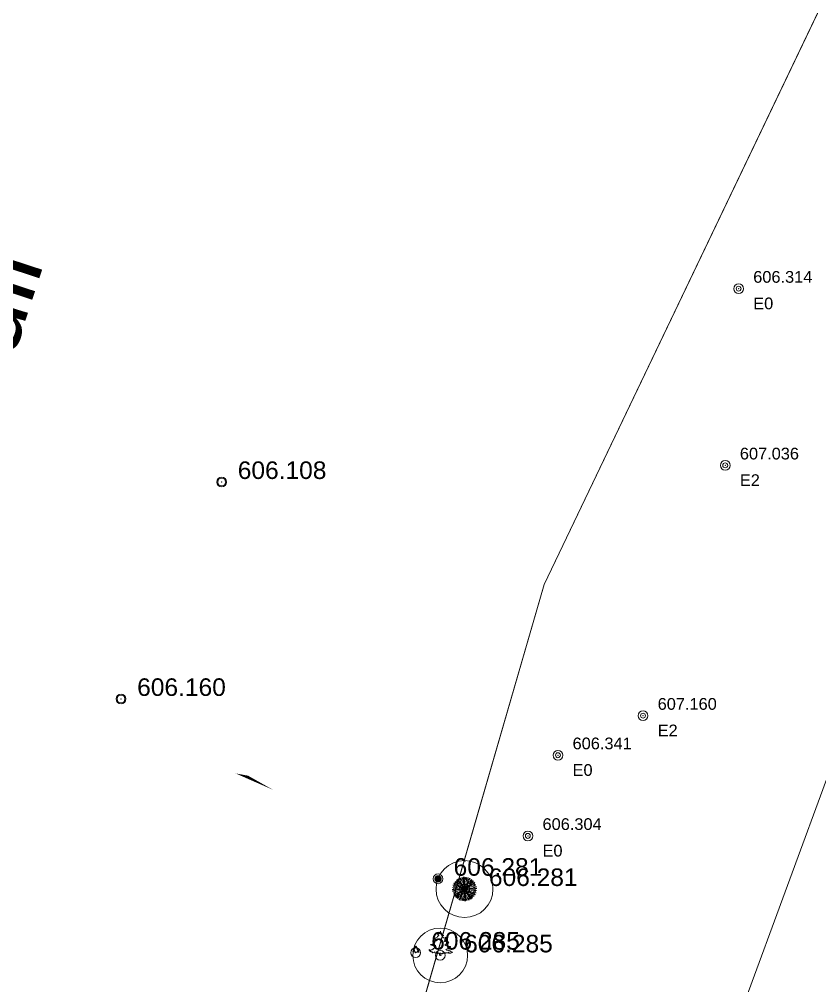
# Model space of a CAD drawing. Header units: metres. Extents: x 7508213 to 7508396, y 4696547 to 4696848.
# Drawn here: x 7508349.44 to 7508365.85, y 4696761.81 to 4696781.61 of the extents above; entities that cross this region are included whole.
import ezdxf

# ---------------------------------------------------------------- set-up
doc = ezdxf.new("R2010")
doc.units = ezdxf.units.M
doc.header["$PDMODE"] = 32
doc.header["$PDSIZE"] = 0.2
for name, color, linetype, lineweight, true_color in [('asfalt', 7, 'Continuous', 0, 0x7b8778), ('peme kurorat', 7, 'Continuous', 0, 0x6dc43b), ('pisha', 7, 'Continuous', 0, 0x004d00), ('pisha kurorat', 7, 'Continuous', 0, 0x80b14e)]:
    doc.layers.add(name, color=color, linetype=linetype, lineweight=lineweight, true_color=true_color)
for name, color, linetype, lineweight in [('E0 pikat', 4, 'Continuous', 0), ('E1 pikat', 10, 'Continuous', 0), ('emrat e rrugeve', 7, 'Continuous', 0), ('Matjet', 210, 'Continuous', 0), ('Parc-Kojshi', 251, 'Continuous', 0), ('Parc-Re', 7, 'Continuous', 0), ('peme', 3, 'Continuous', 0)]:
    doc.layers.add(name, color=color, linetype=linetype, lineweight=lineweight)
doc.styles.get("Standard").update_dxf_attribs({"font": 'arial.ttf'})

# ---------------------------------------------------------------- blocks, each defined once
blk = doc.blocks.new('*U58')
at = {"color": 0, "linetype": 'ByBlock', "lineweight": -2, "transparency": 16777216}
blk.add_line((0, 0), (0, 0), dxfattribs=at)
blk.add_circle((0, 0), 0.5, dxfattribs=at)
blk = doc.blocks.new('*U1091', base_point=(7508363.912, 4696772.471, 607.036))
at = {"layer": 'E1 pikat', "linetype": 'ByBlock', "char_height": 0.24}
for s, insert, attachment_point in [('607.036', (7508364.211999999, 4696772.711, 607.036), 4), ('E2', (7508364.211999999, 4696772.288380628, 607.036), 1)]:
    blk.add_mtext(s, dxfattribs=dict(at, insert=insert, attachment_point=attachment_point))
blk = doc.blocks.new('*U1092', base_point=(7508363.912, 4696772.471, 607.036))
at = {"layer": 'E1 pikat', "linetype": 'ByBlock', "lineweight": -2}
blk.add_blockref('*U1091', (7508363.912, 4696772.471, 607.036), dxfattribs=at)
blk = doc.blocks.new('*U1093', base_point=(7508363.912, 4696772.471, 607.036))
at = {"layer": 'E1 pikat', "linetype": 'ByBlock', "lineweight": -2}
blk.add_blockref('*U1092', (7508363.912, 4696772.471, 607.036), dxfattribs=at)
at = {"layer": 'E1 pikat', "linetype": 'ByBlock', "lineweight": -2, "xscale": 0.09999999800000003, "yscale": 0.09999999800000003, "zscale": 0.09999999800000003}
blk.add_blockref('*U58', (7508363.912, 4696772.471, 607.036), dxfattribs=at)
blk = doc.blocks.new('*U1097', base_point=(7508362.227, 4696767.342, 607.16))
at = {"layer": 'E1 pikat', "linetype": 'ByBlock', "char_height": 0.24}
for s, insert, attachment_point in [('607.160', (7508362.527, 4696767.582, 607.16), 4), ('E2', (7508362.527, 4696767.159462483, 607.16), 1)]:
    blk.add_mtext(s, dxfattribs=dict(at, insert=insert, attachment_point=attachment_point))
blk = doc.blocks.new('*U1098', base_point=(7508362.227, 4696767.342, 607.16))
at = {"layer": 'E1 pikat', "linetype": 'ByBlock', "lineweight": -2}
blk.add_blockref('*U1097', (7508362.227, 4696767.342, 607.16), dxfattribs=at)
blk = doc.blocks.new('*U1099', base_point=(7508362.227, 4696767.342, 607.16))
at = {"layer": 'E1 pikat', "linetype": 'ByBlock', "lineweight": -2}
blk.add_blockref('*U1098', (7508362.227, 4696767.342, 607.16), dxfattribs=at)
at = {"layer": 'E1 pikat', "linetype": 'ByBlock', "lineweight": -2, "xscale": 0.09999999800000003, "yscale": 0.09999999800000003, "zscale": 0.09999999800000003}
blk.add_blockref('*U58', (7508362.227, 4696767.342, 607.16), dxfattribs=at)
blk = doc.blocks.new('Tree-Evergreen')
for points in [[(0.0812500000001819, 11.86250000000018), (-0.1434166666667807, 11.00308333333351), (-0.4938333333334413, 10.70358333333343), (-1.077916666666624, 10.50391666666656), (-1.311583333333147, 10.20433333333312), (-1.077916666666624, 10.30416666666679), (-0.8443333333334522, 10.25424999999996), (-0.7274999999999636, 9.9048333333335), (-1.00008333333335, 9.50541666666686), (-1.389499999999771, 9.255833333333612), (-1.506333333333259, 9.155999999999949), (-1.194750000000113, 9.20591666666678), (-1.233749999999873, 9.106083333333117), (-1.778916666666646, 8.75658333333331), (-2.479833333333318, 8.45708333333323), (-3.025000000000091, 8.057749999999942), (-3.219666666666853, 7.758166666666511), (-3.025000000000091, 7.858000000000175), (-2.67450000000008, 7.957833333333383), (-2.479833333333318, 7.858000000000175), (-2.324083333333419, 7.858000000000175), (-2.051500000000033, 7.957833333333383)], [(0.0929999999998472, 11.83083333333343), (0.3167499999999563, 10.97024999999985), (0.6093333333333248, 10.59508333333315), (1.142916666666679, 10.37441666666655), (0.9535833333334267, 10.37441666666655), (0.7470833333331939, 10.26408333333347), (0.7642500000001746, 10.1538333333333), (1.056833333333543, 9.822833333333165), (1.745333333333292, 9.668333333333521), (1.280583333333198, 9.602166666666562), (0.8674999999998363, 9.447666666666464), (0.9880000000002838, 9.403583333333245), (0.9019166666666933, 9.249083333333147), (1.263416666666672, 9.33733333333339), (0.970833333333303, 9.116750000000138), (1.383916666666664, 9.00641666666661), (1.229000000000269, 8.940166666666755), (1.55600000000004, 8.54300000000012), (2.227249999999913, 8.432666666666591), (2.571500000000015, 8.653333333333194), (2.74358333333339, 8.873999999999796), (2.726416666666864, 8.763666666666722), (2.692000000000007, 8.454749999999876), (2.416583333333165, 8.145833333333485), (2.330500000000029, 7.792750000000069), (2.037916666666661, 7.792750000000069), (2.364999999999782, 7.638333333333321), (2.760833333333267, 7.572166666666817), (3.070666666666511, 7.660416666666606), (2.829666666666526, 7.483833333333223), (2.451000000000022, 7.395583333333434), (2.640333333333274, 7.351500000000215), (2.278916666666646, 7.174916666666832), (2.485416666666879, 7.130833333333157), (1.848583333333409, 7.020500000000084), (2.227249999999913, 6.733666666666522), (2.829666666666526, 6.601250000000164), (3.466499999999996, 6.667416666666668), (3.724666666666508, 6.865999999999985), (3.741916666666839, 6.667416666666668), (4.189416666666602, 6.380583333333561)], [(-2.03125, 7.962500000000091), (-1.701000000000022, 7.858000000000175), (-1.428416666666635, 7.858000000000175), (-1.584166666666533, 7.608416666666926), (-1.311583333333147, 7.608416666666926), (-1.545250000000124, 7.259000000000015), (-2.557666666666591, 6.709833333333336), (-2.596666666666806, 6.410333333333256), (-3.025000000000091, 5.861166666666577), (-3.959499999999935, 5.461833333333288), (-4.504666666666708, 5.311999999999898), (-4.660416666666606, 5.112333333333481), (-4.34891666666681, 4.962583333333441), (-4.271083333333081, 5.06241666666665), (-3.842666666666446, 5.112333333333481), (-3.609083333333274, 4.812833333333401), (-2.985999999999876, 4.91266666666661), (-2.791333333333114, 5.21216666666669), (-2.129333333333307, 4.862750000000233), (-2.401916666666693, 4.862750000000233), (-2.518750000000182, 4.713000000000193), (-2.051500000000033, 4.513249999999971), (-2.168249999999716, 4.014083333333474), (-2.596666666666806, 3.464916666666795), (-3.297583333333478, 3.365083333333132), (-3.609083333333274, 2.815916666666453), (-3.686916666666548, 3.015666666666675), (-3.998500000000149, 2.716083333333245), (-4.543666666666468, 2.616250000000036), (-5.049833333333481, 2.616250000000036), (-5.439249999999902, 2.865833333333285), (-5.400333333333492, 2.566333333333205), (-5.166666666666515, 2.416583333333165), (-5.088833333333241, 2.266833333333125), (-4.699416666666821, 2.316749999999956), (-4.971999999999753, 1.867416666666486), (-4.465749999999844, 1.967250000000149), (-4.465749999999844, 1.567916666666861), (-4.115249999999833, 1.767583333333278), (-3.725916666666762, 1.817500000000109), (-3.842666666666446, 1.567916666666861), (-3.803750000000036, 1.318333333333157), (-3.53116666666665, 1.318333333333157), (-2.869249999999738, 1.518000000000029), (-2.635583333333216, 1.767583333333278), (-2.557666666666591, 1.318333333333157), (-2.129333333333307, 1.11858333333339), (-2.051500000000033, 1.268416666666781), (-1.701000000000022, 1.418166666666821), (-1.506333333333259, 1.268416666666781), (-1.350500000000011, 0.9688333333333503), (-0.8053333333332375, 1.318333333333157), (-0.688583333333554, 0.9688333333333503), (-0.104416666666566, 1.318333333333157), (0.01241666666646779, 1.068666666666559), (1.258416666666562, 0.7691666666664787), (0.8690833333334922, 1.018750000000182), (1.530999999999949, 0.8690000000001419), (1.258416666666562, 1.068666666666559), (1.803583333333336, 1.11858333333339), (2.270916666666835, 0.9688333333333503), (2.69925000000012, 1.018750000000182), (2.231999999999971, 1.268416666666781), (3.322333333333518, 1.268416666666781), (4.140083333333223, 1.068666666666559), (3.867499999999836, 1.368249999999989), (3.945333333333565, 1.617833333333238), (4.490499999999884, 1.168583333333117), (5.113499999999931, 1.11858333333339), (5.970249999999851, 1.418166666666821), (5.775500000000193, 1.567916666666861), (5.425083333333532, 1.518000000000029), (5.425083333333532, 1.717666666666446), (5.152500000000146, 1.717666666666446), (5.152500000000146, 2.017166666666526), (4.918833333333168, 2.017166666666526), (4.685249999999996, 2.366666666666788), (4.607333333333372, 2.166999999999916), (4.37366666666685, 2.216916666666748), (4.062166666666599, 2.516416666666828), (3.633833333333314, 2.516416666666828), (3.283333333333303, 2.516416666666828), (2.73816666666653, 2.815916666666453), (3.633833333333314, 3.414999999999964), (4.37366666666685, 3.414999999999964), (4.179000000000087, 3.814416666666602), (4.76308333333327, 4.014083333333474), (5.152500000000146, 3.964166666666642), (4.996750000000247, 4.363499999999931), (4.451583333333474, 4.263666666666722), (3.672750000000178, 4.363499999999931), (3.400166666666792, 4.713000000000193), (3.166500000000269, 4.613083333333179), (3.010749999999916, 4.962583333333441), (2.660333333333256, 4.862750000000233), (2.270916666666835, 5.21216666666669), (2.777166666666744, 5.461833333333288), (3.672750000000178, 5.561666666666497), (3.867499999999836, 6.010916666666617), (4.179000000000087, 6.360416666666879)]]:
    blk.add_lwpolyline(points)
at = {"flags": 128}
for points in [[(-0.40625, 0), (-0.282333333333554, 0.6331666666665114), (-0.3226666666664642, 1.175416666666479)], [(0.40625, 0), (0.3420000000000982, 0.7966666666666242), (0.3487500000001091, 0.9860833333332266)]]:
    blk.add_lwpolyline(points, dxfattribs=at)
blk = doc.blocks.new('*U1202', base_point=(7508357.568, 4696762.486, 606.285))
at = {"layer": 'pisha kurorat', "linetype": 'ByBlock', "insert": (7508357.885326871, 4696762.726, 606.285), "char_height": 0.36, "attachment_point": 4}
blk.add_mtext('{\\C256;606.285}', dxfattribs=at)
blk = doc.blocks.new('*U1203', base_point=(7508357.568, 4696762.486, 606.285))
at = {"layer": 'pisha kurorat', "linetype": 'ByBlock', "lineweight": -2}
blk.add_blockref('*U1202', (7508357.568, 4696762.486, 606.285), dxfattribs=at)
blk = doc.blocks.new('*U1204', base_point=(7508357.568, 4696762.486, 606.285))
at = {"layer": 'pisha kurorat', "linetype": 'ByBlock', "lineweight": -2}
blk.add_blockref('*U1203', (7508357.568, 4696762.486, 606.285), dxfattribs=at)
at = {"layer": 'pisha kurorat', "linetype": 'ByBlock', "lineweight": -2, "xscale": 0.0118018967334034, "yscale": 0.0118018967334034, "zscale": 0.0118018967334034}
blk.add_blockref('Tree-Evergreen', (7508357.568, 4696762.486, 606.285), dxfattribs=at)
blk = doc.blocks.new('*U1205', base_point=(7508358.07, 4696762.43, 606.285))
at = {"layer": 'pisha', "linetype": 'ByBlock', "insert": (7508358.560453109, 4696762.67, 606.285), "char_height": 0.36, "attachment_point": 4}
blk.add_mtext('{\\C256;606.285}', dxfattribs=at)
blk = doc.blocks.new('*U1206', base_point=(7508358.07, 4696762.43, 606.285))
at = {"layer": 'pisha', "linetype": 'ByBlock', "lineweight": -2}
blk.add_blockref('*U1205', (7508358.07, 4696762.43, 606.285), dxfattribs=at)
blk = doc.blocks.new('*U1207', base_point=(7508358.07, 4696762.43, 606.285))
at = {"layer": 'pisha', "linetype": 'ByBlock', "lineweight": -2, "xscale": 0.04214963119072643, "yscale": 0.04214963119072643, "zscale": 0.04214963119072643}
blk.add_blockref('Tree-Evergreen', (7508358.07, 4696762.43, 606.285), dxfattribs=at)
at = {"layer": 'pisha', "linetype": 'ByBlock', "lineweight": -2}
blk.add_blockref('*U1206', (7508358.07, 4696762.43, 606.285), dxfattribs=at)
blk = doc.blocks.new('Tree 6')
at = {"color": 0, "linetype": 'ByBlock', "lineweight": -2}
for p, q in [((-0.05811213933351045, 0.08036016294754944), (-0.07139707465470124, 0.1012919391943008)), ((-0.05350241476329742, 0.08694757235087636), (-0.06601734581517871, 0.1055178785457915)), ((-0.04344669400261303, 0.09038982024863884), (-0.05281094399134822, 0.1039898266618575)), ((-0.03408244401387783, 0.0869898186453355), (-0.04761492722930605, 0.1122500186448079)), ((-0.02107527238318418, 0.06708009138836601), (-0.03668616230342892, 0.1136995491089117)), ((-0.0184715540936331, 0.09185000902498075), (-0.02523208579281722, 0.1214801170412407)), ((-0.007017477583021403, 0.05104998978532294), (-0.0163817275717566, 0.1088500170415045)), ((-0.01014650745730616, 0.0986500122315892), (-0.01118571080971442, 0.1234199298682039)), ((-0.002860664173388372, 0.1020500138348943), (-0.004413759293471209, 0.1243898362816864)), ((0.00756896940760754, 0.100003227580137), (0.006259294236584445, 0.1164633036199838)), ((0.01397864698358831, 0.09237661482439918), (0.01488927274247764, 0.1210188313363325)), ((0.01528832441866967, 0.06863069942209776), (0.0250786260323288, 0.1168097790788689)), ((0.0194476810352775, 0.04771932680853652), (0.04023801628573498, 0.1024577437461893)), ((0.02992816942002552, 0.08878021820027904), (0.03888843123357244, 0.1178209103088292)), ((0.04053787289807964, 0.09050667040485472), (0.05202285521350358, 0.112477650004017)), ((0.04854759907159778, 0.0898082365242665), (0.05837249046650772, 0.1099316378392636)), ((-0.09237661482440096, 0.01397864698358831), (-0.1210188313363343, 0.01488927274247587)), ((-0.08878021820027993, 0.02992816942002463), (-0.117820910308831, 0.03888843123357155)), ((-0.06863069942209865, 0.01528832441866967), (-0.1168097790788707, 0.0250786260323288)), ((-0.1000032275801379, 0.00756896940760754), (-0.1164633036199838, 0.006259294236583557)), ((-0.09050667040485649, 0.04053787289807786), (-0.112477650004017, 0.05202285521350269)), ((-0.0898082365242665, 0.04854759907159689), (-0.1099316378392636, 0.05837249046650683)), ((-0.0477193268085383, 0.0194476810352775), (-0.1024577437461902, 0.04023801628573409)), ((-0.08282085084103219, 0.05655653357752399), (-0.09773053242527396, 0.0636523596286338)), ((-0.0730111716617472, 0.05829417081052135), (-0.09736074590233113, 0.07340390410702824)), ((-0.04389555586027161, 0.00226231317547132), (-0.09428190315482432, 0.004859152311333048)), ((-0.05179176696969723, 0.04755542703891535), (-0.08862092307658553, 0.08012361677544)), ((-0.04408284119428352, 0.02373325728629538), (-0.0847592245948956, 0.04563255067503391)), ((-0.06192183960495523, 0.07030866410664594), (-0.08259168580766918, 0.09258882451601202)), ((-0.03688350990049827, 0.02390699861140888), (-0.07922094709355498, 0.05134910091988587)), ((-0.03160230875004721, 0.0407018492255169), (-0.06861200075576956, 0.08607601617443272)), ((-0.01933977001043452, 0.005462673619431868), (-0.05657533076001897, 0.01544073560374315)), ((-0.02631023170209623, 0.04259502432162421), (-0.05058736636673355, 0.08189856042150723)), ((-0.01998855724886095, 0.03914582307596959), (-0.04293280223493845, 0.08408009940488981)), ((0, 0), (-0.0422697922371249, -0.001256701148649952)), ((-0.01401739532266788, 0.01440069913222786), (-0.04127530586381223, 0.04165973466596995)), ((0, 0), (-0.03723506446436531, 0.02004656099886759)), ((0, 0), (-0.03597836331571624, -0.02222323123825909)), ((0, 0), (-0.03383833648485446, 0.00174397870047116)), ((0, 0), (-0.03017684836792611, -0.0154088383841593)), ((0, 0), (-0.02843286966745318, 0.01842949810069427)), ((0, 0), (-0.02222323123825731, 0.03597836331571536)), ((0, 0), (-0.02004656099886759, -0.03723506446436531)), ((0, 0), (-0.01842949810069605, -0.02843286966745495)), ((0, 0), (-0.01540883838415841, 0.03017684836792611)), ((-0.004939070878204888, 0.01948006894209975), (-0.01491559609404902, 0.05671604146755449)), ((-0.001487816872657532, 0.05004348898839162), (-0.002860664173388372, 0.09621991704176658)), ((0, 0), (-0.001743978700472937, -0.03383833648485535)), ((0, 0), (-0.001256701148649064, 0.0422697922371249)), ((0, 0), (0.02004656099886759, 0.03723506446436531)), ((0, 0), (0.001743978700472937, 0.03383833648485357)), ((0, 0), (0.01842949810069605, 0.0284328696674514)), ((0, 0), (0.03597836331571624, 0.02222323123825731)), ((0, 0), (0.03017684836792611, 0.01540883838415752)), ((0, 0), (0.0422697922371249, 0.001256701148648176)), ((0, 0), (0.01540883838415841, -0.03017684836792611)), ((0, 0), (0.001256701148649064, -0.04226979223712668)), ((0, 0), (0.03383833648485446, -0.001743978700474713)), ((0, 0), (0.03723506446436531, -0.02004656099886759)), ((0, 0), (0.02843286966745318, -0.01842949810069783)), ((0, 0), (0.02222323123825731, -0.03597836331571713)), ((0.002262313175472208, 0.04389555586027072), (0.004859152311334825, 0.09428190315482432)), ((0.005462673619433644, 0.01933977001043274), (0.01544073560374315, 0.05657533076001897)), ((0.01440069913222963, 0.01401739532266788), (0.04165973466596995, 0.04127530586381134)), ((0.01948006894210064, 0.004939070878204888), (0.05671604146755538, 0.01491559609404902)), ((0.02373325728629627, 0.04408284119428174), (0.04563255067503391, 0.08475922459489382)), ((0.02390699861141066, 0.03688350990049827), (0.05134910091988587, 0.0792209470935532)), ((0.03914582307597048, 0.01998855724886006), (0.08408009940488981, 0.04293280223493845)), ((0.0407018492255169, 0.03160230875004544), (0.08607601617443361, 0.06861200075576868)), ((0.04259502432162598, 0.02631023170209623), (0.08189856042150812, 0.05058736636673267)), ((0.04755542703891535, 0.05179176696969634), (0.08012361677544089, 0.08862092307658465)), ((0.0500434889883925, 0.001487816872657532), (0.09621991704176747, 0.002860664173386596)), ((0.05104998978532471, 0.007017477583019627), (0.1088500170415045, 0.01638172757175482)), ((0.05655653357752488, 0.0828208508410313), (0.06365235962863558, 0.09773053242527396)), ((0.05829417081052224, 0.0730111716617472), (0.07340390410702824, 0.09736074590233024)), ((0.06708009138836601, 0.02107527238318241), (0.1136995491089134, 0.03668616230342892)), ((0.07030866410664682, 0.06192183960495434), (0.09258882451601291, 0.0825916858076674)), ((0.08036016294754944, 0.05811213933350956), (0.1012919391943017, 0.07139707465470124)), ((0.08694757235087813, 0.05350241476329742), (0.1055178785457924, 0.06601734581517782)), ((0.0869898186453355, 0.03408244401387606), (0.1122500186448088, 0.04761492722930605)), ((0.09038982024864062, 0.04344669400261125), (0.1039898266618593, 0.05281094399134645)), ((0.09185000902498075, 0.0184715540936331), (0.1214801170412407, 0.02523208579281544)), ((0.09865001223159009, 0.01014650745730528), (0.1234199298682048, 0.01118571080971265)), ((0.1020500138348952, 0.002860664173386596), (0.1243898362816864, 0.004413759293470321)), ((-0.1020500138348952, -0.002860664173388372), (-0.1243898362816864, -0.004413759293472097)), ((-0.09865001223159009, -0.01014650745730705), (-0.1234199298682048, -0.0111857108097162)), ((-0.09185000902498075, -0.0184715540936331), (-0.1214801170412407, -0.02523208579281899)), ((-0.06708009138836601, -0.02107527238318596), (-0.1136995491089134, -0.03668616230342892)), ((-0.0869898186453355, -0.03408244401387961), (-0.1122500186448088, -0.04761492722930782)), ((-0.05104998978532471, -0.007017477583023179), (-0.1088500170415045, -0.01638172757175838)), ((-0.08694757235087813, -0.05350241476329742), (-0.1055178785457924, -0.0660173458151796)), ((-0.09038982024864062, -0.04344669400261481), (-0.1039898266618593, -0.05281094399135)), ((-0.08036016294754944, -0.05811213933351134), (-0.1012919391943017, -0.07139707465470124)), ((-0.0500434889883925, -0.001487816872657532), (-0.09621991704176747, -0.002860664173388372)), ((-0.07030866410664682, -0.06192183960495612), (-0.09258882451601291, -0.08259168580767096)), ((-0.0407018492255169, -0.03160230875004899), (-0.08607601617443361, -0.06861200075577045)), ((-0.03914582307597048, -0.01998855724886184), (-0.08408009940488981, -0.04293280223494023)), ((-0.04259502432162598, -0.02631023170209801), (-0.08189856042150812, -0.05058736636673444)), ((-0.04755542703891535, -0.05179176696969812), (-0.08012361677544177, -0.08862092307658642)), ((-0.05829417081052313, -0.0730111716617472), (-0.07340390410702824, -0.09736074590233201)), ((-0.05655653357752488, -0.08282085084103308), (-0.06365235962863558, -0.09773053242527396)), ((-0.04854759907159778, -0.0898082365242665), (-0.05837249046650772, -0.1099316378392636)), ((-0.01948006894210064, -0.004939070878204888), (-0.05671604146755538, -0.01491559609404902)), ((-0.04053787289807964, -0.09050667040485649), (-0.05202285521350358, -0.112477650004017)), ((-0.02390699861141066, -0.03688350990049827), (-0.05134910091988587, -0.07922094709355676)), ((-0.02373325728629627, -0.04408284119428529), (-0.04563255067503391, -0.08475922459489738)), ((-0.01440069913222963, -0.01401739532266788), (-0.04165973466596995, -0.04127530586381312)), ((-0.0194476810352775, -0.04771932680854007), (-0.04023801628573498, -0.1024577437461911)), ((-0.02992816942002552, -0.08878021820028081), (-0.03888843123357244, -0.117820910308831)), ((-0.01528832441866967, -0.06863069942209954), (-0.0250786260323288, -0.1168097790788707)), ((-0.005462673619433644, -0.0193397700104363), (-0.01544073560374404, -0.05657533076001897)), ((-0.01397864698358831, -0.09237661482440274), (-0.01488927274247764, -0.1210188313363361)), ((-0.002262313175472208, -0.04389555586027249), (-0.004859152311334825, -0.0942819031548261)), ((0.001487816872657532, -0.05004348898839339), (0.002860664173388372, -0.09621991704176835)), ((0.004939070878204888, -0.01948006894210152), (0.01491559609404902, -0.05671604146755627)), ((0.007017477583021403, -0.05104998978532649), (0.0163817275717566, -0.1088500170415045)), ((0.01401739532266788, -0.01440069913223141), (0.04127530586381223, -0.04165973466597173)), ((0.0184715540936331, -0.09185000902498075), (0.02523208579281722, -0.1214801170412407)), ((0.01933977001043452, -0.005462673619433644), (0.05657533076001897, -0.01544073560374493)), ((0.01998855724886095, -0.03914582307597136), (0.04293280223493845, -0.08408009940488981)), ((0.02107527238318418, -0.06708009138836601), (0.03668616230342892, -0.1136995491089152)), ((0.02631023170209623, -0.04259502432162776), (0.05058736636673355, -0.081898560421509)), ((0.03160230875004721, -0.0407018492255169), (0.06861200075576956, -0.0860760161744345)), ((0.03408244401387783, -0.0869898186453355), (0.04761492722930605, -0.1122500186448097)), ((0.03688350990049827, -0.02390699861141243), (0.07922094709355498, -0.05134910091988587)), ((0.04344669400261303, -0.09038982024864062), (0.05281094399134822, -0.1039898266618593)), ((0.04389555586027161, -0.002262313175473096), (0.09428190315482432, -0.004859152311336601)), ((0.04408284119428352, -0.02373325728629716), (0.0847592245948956, -0.04563255067503391)), ((0.0477193268085383, -0.0194476810352775), (0.1024577437461902, -0.04023801628573587)), ((0.05179176696969723, -0.04755542703891535), (0.08862092307658553, -0.08012361677544177)), ((0.05350241476329742, -0.08694757235087991), (0.06601734581517871, -0.1055178785457933)), ((0.05811213933351045, -0.08036016294754944), (0.07139707465470124, -0.1012919391943026)), ((0.06192183960495523, -0.07030866410664771), (0.08259168580766918, -0.0925888245160138)), ((0.06863069942209954, -0.01528832441866967), (0.1168097790788707, -0.0250786260323288)), ((0.0730111716617472, -0.05829417081052313), (0.09736074590233113, -0.07340390410702824)), ((0.08282085084103219, -0.05655653357752577), (0.09773053242527396, -0.06365235962863736)), ((0.08878021820027993, -0.02992816942002641), (0.117820910308831, -0.03888843123357333)), ((0.0898082365242665, -0.04854759907159867), (0.1099316378392636, -0.05837249046650861)), ((0.09050667040485649, -0.04053787289808142), (0.112477650004017, -0.05202285521350447)), ((0.09237661482440096, -0.01397864698358831), (0.1210188313363343, -0.01488927274247942)), ((0.1000032275801379, -0.00756896940760754), (0.1164633036199838, -0.006259294236585333)), ((-0.00756896940760754, -0.1000032275801388), (-0.006259294236584445, -0.1164633036199856)), ((0.002860664173388372, -0.1020500138348961), (0.004413759293470321, -0.1243898362816864)), ((0.01014650745730616, -0.09865001223159098), (0.01118571080971442, -0.1234199298682057))]:
    blk.add_line(p, q, dxfattribs=at)
blk = doc.blocks.new('*U1208', base_point=(7508358.568, 4696763.79, 606.281))
at = {"layer": 'peme', "linetype": 'ByBlock', "insert": (7508359.068, 4696764.03, 606.281), "char_height": 0.36, "attachment_point": 4}
blk.add_mtext('{\\C256;606.281}', dxfattribs=at)
blk = doc.blocks.new('*U1209', base_point=(7508358.568, 4696763.79, 606.281))
at = {"layer": 'peme', "linetype": 'ByBlock', "lineweight": -2}
blk.add_blockref('*U1208', (7508358.568, 4696763.79, 606.281), dxfattribs=at)
blk = doc.blocks.new('*U1210', base_point=(7508358.568, 4696763.79, 606.281))
at = {"layer": 'peme', "linetype": 'ByBlock', "lineweight": -2}
blk.add_blockref('*U1209', (7508358.568, 4696763.79, 606.281), dxfattribs=at)
at = {"layer": 'peme', "linetype": 'ByBlock', "lineweight": -2, "xscale": 2.009810507619478, "yscale": 2.009810507619478, "zscale": 2.009810507619478}
blk.add_blockref('Tree 6', (7508358.568, 4696763.79, 606.281), dxfattribs=at)
blk = doc.blocks.new('*U1211', base_point=(7508358.025, 4696764, 606.281))
at = {"layer": 'peme kurorat', "linetype": 'ByBlock', "insert": (7508358.345000001, 4696764.24, 606.281), "char_height": 0.36, "attachment_point": 4}
blk.add_mtext('{\\C256;606.281}', dxfattribs=at)
blk = doc.blocks.new('*U1212', base_point=(7508358.025, 4696764, 606.281))
at = {"layer": 'peme kurorat', "linetype": 'ByBlock', "lineweight": -2}
blk.add_blockref('*U1211', (7508358.025, 4696764, 606.281), dxfattribs=at)
blk = doc.blocks.new('*U1213', base_point=(7508358.025, 4696764, 606.281))
at = {"layer": 'peme kurorat', "linetype": 'ByBlock', "lineweight": -2}
blk.add_blockref('*U1212', (7508358.025, 4696764, 606.281), dxfattribs=at)
at = {"layer": 'peme kurorat', "linetype": 'ByBlock', "lineweight": -2, "xscale": 0.5627469421334539, "yscale": 0.5627469421334539, "zscale": 0.5627469421334539}
blk.add_blockref('Tree 6', (7508358.025, 4696764, 606.281), dxfattribs=at)
blk = doc.blocks.new('*U1214', base_point=(7508359.867, 4696764.879, 606.304))
at = {"layer": 'E0 pikat', "linetype": 'ByBlock', "char_height": 0.24}
for s, insert, attachment_point in [('606.304', (7508360.166999999, 4696765.119, 606.304), 4), ('E0', (7508360.166999999, 4696764.696380627, 606.304), 1)]:
    blk.add_mtext(s, dxfattribs=dict(at, insert=insert, attachment_point=attachment_point))
blk = doc.blocks.new('*U1215', base_point=(7508359.867, 4696764.879, 606.304))
at = {"layer": 'E0 pikat', "linetype": 'ByBlock', "lineweight": -2}
blk.add_blockref('*U1214', (7508359.867, 4696764.879, 606.304), dxfattribs=at)
blk = doc.blocks.new('*U1216', base_point=(7508359.867, 4696764.879, 606.304))
at = {"layer": 'E0 pikat', "linetype": 'ByBlock', "lineweight": -2}
blk.add_blockref('*U1215', (7508359.867, 4696764.879, 606.304), dxfattribs=at)
at = {"layer": 'E0 pikat', "linetype": 'ByBlock', "lineweight": -2, "xscale": 0.09999999800000003, "yscale": 0.09999999800000003, "zscale": 0.09999999800000003}
blk.add_blockref('*U58', (7508359.867, 4696764.879, 606.304), dxfattribs=at)
blk = doc.blocks.new('*U1217', base_point=(7508360.483, 4696766.532, 606.341))
at = {"layer": 'E0 pikat', "linetype": 'ByBlock', "char_height": 0.24}
for s, insert, attachment_point in [('606.341', (7508360.783, 4696766.772, 606.341), 4), ('E0', (7508360.783, 4696766.349380627, 606.341), 1)]:
    blk.add_mtext(s, dxfattribs=dict(at, insert=insert, attachment_point=attachment_point))
blk = doc.blocks.new('*U1218', base_point=(7508360.483, 4696766.532, 606.341))
at = {"layer": 'E0 pikat', "linetype": 'ByBlock', "lineweight": -2}
blk.add_blockref('*U1217', (7508360.483, 4696766.532, 606.341), dxfattribs=at)
blk = doc.blocks.new('*U1219', base_point=(7508360.483, 4696766.532, 606.341))
at = {"layer": 'E0 pikat', "linetype": 'ByBlock', "lineweight": -2}
blk.add_blockref('*U1218', (7508360.483, 4696766.532, 606.341), dxfattribs=at)
at = {"layer": 'E0 pikat', "linetype": 'ByBlock', "lineweight": -2, "xscale": 0.09999999800000003, "yscale": 0.09999999800000003, "zscale": 0.09999999800000003}
blk.add_blockref('*U58', (7508360.483, 4696766.532, 606.341), dxfattribs=at)
blk = doc.blocks.new('*U1220', base_point=(7508364.186, 4696776.092, 606.314))
at = {"layer": 'E0 pikat', "linetype": 'ByBlock', "char_height": 0.24}
for s, insert, attachment_point in [('606.314', (7508364.486, 4696776.332, 606.314), 4), ('E0', (7508364.486, 4696775.909380628, 606.314), 1)]:
    blk.add_mtext(s, dxfattribs=dict(at, insert=insert, attachment_point=attachment_point))
blk = doc.blocks.new('*U1221', base_point=(7508364.186, 4696776.092, 606.314))
at = {"layer": 'E0 pikat', "linetype": 'ByBlock', "lineweight": -2}
blk.add_blockref('*U1220', (7508364.186, 4696776.092, 606.314), dxfattribs=at)
blk = doc.blocks.new('*U1222', base_point=(7508364.186, 4696776.092, 606.314))
at = {"layer": 'E0 pikat', "linetype": 'ByBlock', "lineweight": -2}
blk.add_blockref('*U1221', (7508364.186, 4696776.092, 606.314), dxfattribs=at)
at = {"layer": 'E0 pikat', "linetype": 'ByBlock', "lineweight": -2, "xscale": 0.09999999800000003, "yscale": 0.09999999800000003, "zscale": 0.09999999800000003}
blk.add_blockref('*U58', (7508364.186, 4696776.092, 606.314), dxfattribs=at)
blk = doc.blocks.new('*U1268', base_point=(7508351.528, 4696767.685, 606.16))
at = {"layer": 'Matjet', "linetype": 'ByBlock', "insert": (7508351.858, 4696767.925, 606.16), "char_height": 0.36, "attachment_point": 4}
blk.add_mtext('606.160', dxfattribs=at)
blk = doc.blocks.new('*U1269', base_point=(7508351.528, 4696767.685, 606.16))
at = {"layer": 'Matjet', "linetype": 'ByBlock', "lineweight": -2}
blk.add_blockref('*U1268', (7508351.528, 4696767.685, 606.16), dxfattribs=at)
blk = doc.blocks.new('*U1270', base_point=(7508351.528, 4696767.685, 606.16))
at = {"layer": 'Matjet', "linetype": 'ByBlock', "lineweight": -2}
blk.add_blockref('*U1269', (7508351.528, 4696767.685, 606.16), dxfattribs=at)
at = {"layer": 'Matjet', "linetype": 'ByBlock', "lineweight": -2, "xscale": 0.1599999968, "yscale": 0.1599999968, "zscale": 0.1599999968}
blk.add_blockref('*U58', (7508351.528, 4696767.685, 606.16), dxfattribs=at)
blk = doc.blocks.new('*U1271', base_point=(7508353.59, 4696772.13, 606.108))
at = {"layer": 'Matjet', "linetype": 'ByBlock', "insert": (7508353.92, 4696772.37, 606.108), "char_height": 0.36, "attachment_point": 4}
blk.add_mtext('606.108', dxfattribs=at)
blk = doc.blocks.new('*U1272', base_point=(7508353.59, 4696772.13, 606.108))
at = {"layer": 'Matjet', "linetype": 'ByBlock', "lineweight": -2}
blk.add_blockref('*U1271', (7508353.59, 4696772.13, 606.108), dxfattribs=at)
blk = doc.blocks.new('*U1273', base_point=(7508353.59, 4696772.13, 606.108))
at = {"layer": 'Matjet', "linetype": 'ByBlock', "lineweight": -2}
blk.add_blockref('*U1272', (7508353.59, 4696772.13, 606.108), dxfattribs=at)
at = {"layer": 'Matjet', "linetype": 'ByBlock', "lineweight": -2, "xscale": 0.1599999968, "yscale": 0.1599999968, "zscale": 0.1599999968}
blk.add_blockref('*U58', (7508353.59, 4696772.13, 606.108), dxfattribs=at)

msp = doc.modelspace()

# ---------------------------------------------------------------- linework, layer by layer
at = {"layer": 'asfalt'}
msp.add_polyline3d([(7508358.897, 4696744.081, 607.139), (7508363.486, 4696742.282, 607.264), (7508368.504, 4696759.489, 607.168), (7508377.532, 4696783.209, 607.126), (7508373.247, 4696785.754, 606.946), (7508362.504, 4696756.566, 607.139)], close=True, dxfattribs=at)
at = {"layer": 'E0 pikat'}
for p in [(7508364.186, 4696776.092, 606.314), (7508360.483, 4696766.532, 606.341), (7508359.867, 4696764.879, 606.304)]:
    msp.add_point(p, dxfattribs=at)
at = {"layer": 'E1 pikat'}
for p in [(7508363.912, 4696772.471, 607.036), (7508362.227, 4696767.342, 607.16)]:
    msp.add_point(p, dxfattribs=at)
at = {"layer": 'emrat e rrugeve', "flags": 128}
msp.add_lwpolyline([(7508354.130591763, 4696766.112758265, 0, 0.3, 0), (7508353.285337519, 4696766.418334167, 0, 0, 0), (7508348.321718787, 4696768.593318855, 0, 0, 0)], format="xyseb", dxfattribs=at)
at = {"layer": 'Matjet'}
for p in [(7508353.59, 4696772.13, 606.1080000000001), (7508351.528, 4696767.685, 606.16)]:
    msp.add_point(p, dxfattribs=at)
at = {"layer": 'Parc-Kojshi'}
msp.add_lwpolyline([(7508267.447301708, 4696547.803164188), (7508275.994, 4696566.19), (7508277.954, 4696575.34), (7508282.824, 4696586.169), (7508294.355, 4696610.328), (7508302.946, 4696636.177), (7508314.897, 4696663.246), (7508324.647, 4696675.795), (7508341.828, 4696703.513), (7508342.418, 4696709.343), (7508349.879, 4696734.422), (7508360.2, 4696770.031), (7508376.181, 4696803.419), (7508378.462, 4696813.189), (7508384.732, 4696829.768), (7508387.737162069, 4696837.61288981)], dxfattribs=at)
at = {"layer": 'Parc-Re', "flags": 128}
msp.add_lwpolyline([(7508243.875, 4696612.831), (7508268.397999999, 4696724.717), (7508215.238, 4696734.24), (7508215.569, 4696763.219), (7508212.93, 4696782.929), (7508212.93, 4696793.808), (7508216.721, 4696814.178), (7508220.981000001, 4696845.627), (7508225.342, 4696846.137), (7508234.812999999, 4696834.987), (7508244.611, 4696836.326), (7508256.462, 4696839.505), (7508277.532000001, 4696834.893999999), (7508321.191000001, 4696821.902), (7508376.181, 4696803.419), (7508360.2, 4696770.031), (7508349.879, 4696734.422), (7508342.418, 4696709.343), (7508341.828, 4696703.513), (7508324.647000001, 4696675.795)], dxfattribs=at)
msp.add_lwpolyline([(7508367.048014579, 4696784.338084087), (7508352.944039726, 4696789.074021989), (7508359.634887565, 4696808.980407458), (7508321.191000001, 4696821.902), (7508313.782538433, 4696824.10660232), (7508302.841515886, 4696770.141443675), (7508356.169614762, 4696756.125565651), (7508360.2, 4696770.031)], close=True, dxfattribs=at)
at = {"layer": 'peme'}
msp.add_point((7508358.568, 4696763.79, 606.281), dxfattribs=at)
at = {"layer": 'peme kurorat'}
msp.add_circle((7508358.568, 4696763.79, 606.321), 0.5835657628300586, dxfattribs=at)
msp.add_point((7508358.025, 4696764, 606.281), dxfattribs=at)
at = {"layer": 'pisha'}
msp.add_point((7508358.07, 4696762.43, 606.285), dxfattribs=at)
at = {"layer": 'pisha kurorat'}
msp.add_circle((7508358.07, 4696762.43, 606.529), 0.5609598918943584, dxfattribs=at)
msp.add_point((7508357.568, 4696762.486, 606.285), dxfattribs=at)

# ---------------------------------------------------------------- block references
at = {"layer": 'E0 pikat'}
for name, p in [('*U1222', (7508364.186, 4696776.092, 606.314)), ('*U1219', (7508360.483, 4696766.532, 606.341)), ('*U1216', (7508359.867, 4696764.879, 606.304))]:
    msp.add_blockref(name, p, dxfattribs=at)
at = {"layer": 'E1 pikat'}
for name, p in [('*U1093', (7508363.912, 4696772.471, 607.036)), ('*U1099', (7508362.227, 4696767.342, 607.16))]:
    msp.add_blockref(name, p, dxfattribs=at)
at = {"layer": 'Matjet'}
for name, p in [('*U1273', (7508353.59, 4696772.13, 606.108)), ('*U1270', (7508351.528, 4696767.685, 606.16))]:
    msp.add_blockref(name, p, dxfattribs=at)
at = {"layer": 'peme'}
msp.add_blockref('*U1210', (7508358.568, 4696763.79, 606.281), dxfattribs=at)
at = {"layer": 'peme kurorat'}
msp.add_blockref('*U1213', (7508358.025, 4696764, 606.281), dxfattribs=at)
at = {"layer": 'pisha'}
msp.add_blockref('*U1207', (7508358.07, 4696762.43, 606.285), dxfattribs=at)
at = {"layer": 'pisha kurorat'}
msp.add_blockref('*U1204', (7508357.568, 4696762.486, 606.285), dxfattribs=at)

# ---------------------------------------------------------------- texts
at = {"layer": 'emrat e rrugeve'}
msp.add_text('Rr "Nezir Behluli"', height=1.5, rotation=71.8664196757571, dxfattribs=at).set_placement((7508345.192707399, 4696762.077267542))

doc.saveas('drawing.dxf')
